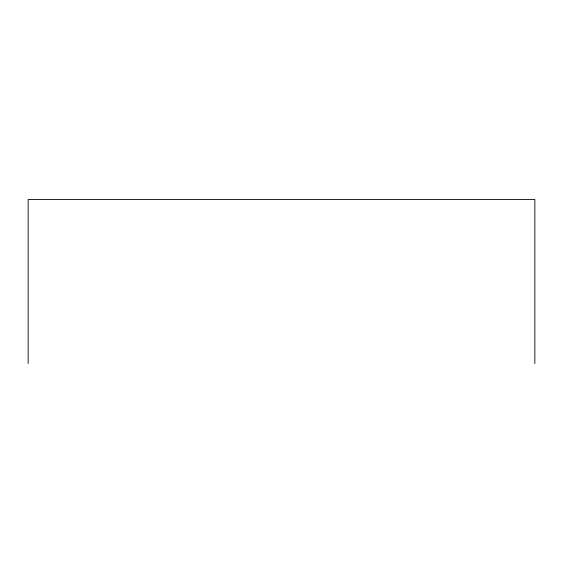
<?xml version="1.0" encoding="UTF-8"?>
<svg xmlns="http://www.w3.org/2000/svg" width="563" height="563" viewBox="0 0 563 563"><rect width="100%" height="100%" fill="white"/><g stroke="black" fill="none" stroke-linecap="round" stroke-linejoin="round"><path stroke-width="0.84" d="M534.85 363.543L534.85 199.457L28.15 199.457L28.15 363.543"/></g></svg>
